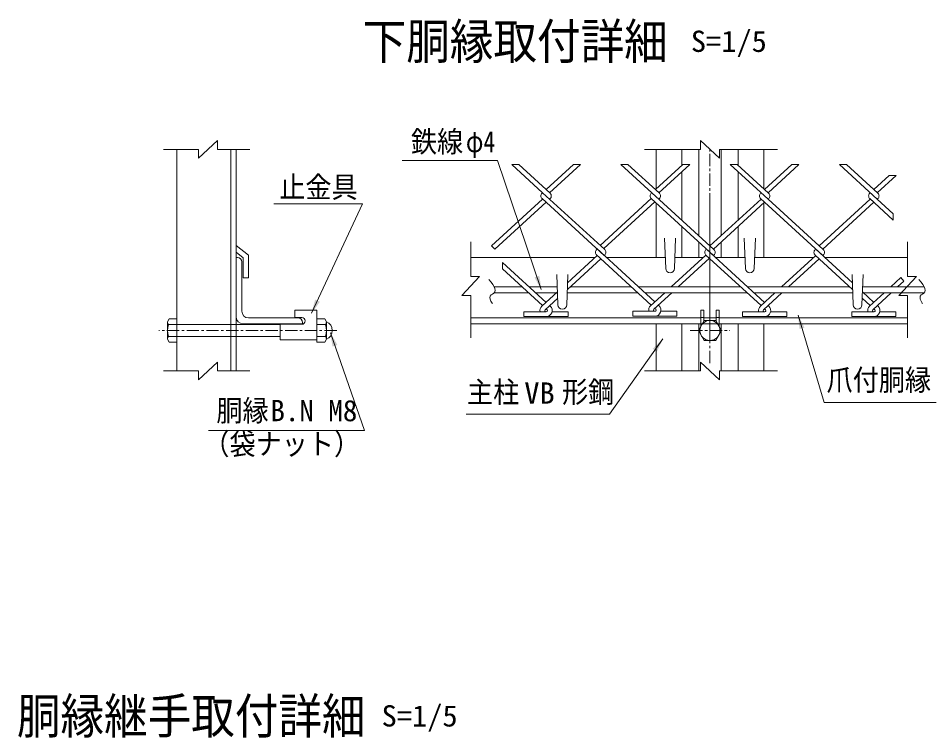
# Model space of a CAD drawing. Units: millimetres, scale not verified, with parts at other scales. Extents: x -4455 to 4455, y -3150 to 3150.
# Drawn here: x 809 to 2668, y -1393 to 69 of the extents above; entities that cross this region are included whole.
import ezdxf
from ezdxf.enums import TextEntityAlignment as Align

# ---------------------------------------------------------------- set-up
doc = ezdxf.new("R2010")
doc.units = ezdxf.units.MM
doc.header["$LTSCALE"] = 20
doc.linetypes.add('DASHED', pattern=[7.5, 6, -1.5])
doc.linetypes.add('USER1', pattern=[2, 1.25, -0.25, 0.25, -0.25])
doc.layers.add('0-4_7詳細', color=7, linetype='Continuous', lineweight=18)
doc.styles.add('ＭＳ ゴシック', font='')
doc.styles.get('ＭＳ ゴシック').set_extended_font_data('MS Gothic')

msp = doc.modelspace()

# ---------------------------------------------------------------- linework, layer by layer
at = {"layer": '0-4_7詳細', "color": 4}
for p, q in [((1214.32, -179.87), (1175.55, -215.87)), ((1214.32, -197.87), (1214.32, -179.87)), ((2195.57, -179.87), (2234.34, -215.87)), ((2195.57, -197.87), (2195.57, -179.87)), ((1175.55, -197.87), (1103.99, -197.87)), ((1175.55, -197.87), (1175.55, -215.87)), ((1214.32, -197.87), (1279.6, -197.87)), ((2195.57, -197.87), (2081.63, -197.87)), ((2234.34, -197.87), (2352.14, -197.87)), ((2234.34, -197.87), (2234.34, -215.87)), ((1728.87, -455.96), (1728.87, -385.77)), ((2616.53, -455.96), (2616.53, -385.77)), ((1728.87, -455.96), (1746.87, -455.96)), ((2598.53, -494.74), (2634.53, -455.96)), ((2616.53, -455.96), (2634.53, -455.96)), ((1728.87, -494.74), (1728.87, -580.32)), ((2616.53, -494.74), (2598.53, -494.74)), ((2616.53, -494.74), (2616.53, -580.32)), ((1214.32, -629.77), (1175.55, -665.77)), ((1214.32, -647.77), (1214.32, -629.77)), ((2195.57, -629.77), (2234.34, -665.77)), ((2195.57, -647.77), (2195.57, -629.77)), ((1175.55, -647.77), (1103.99, -647.77)), ((1175.55, -647.77), (1175.55, -665.77)), ((1214.32, -647.77), (1279.6, -647.77)), ((2195.57, -647.77), (2081.63, -647.77)), ((2234.34, -647.77), (2352.14, -647.77)), ((2234.34, -647.77), (2234.34, -665.77))]:
    msp.add_line(p, q, dxfattribs=at)
at = {"layer": '0-4_7詳細'}
for p, q in [((1131.75, -647.77), (1131.75, -197.87)), ((1241.25, -647.77), (1241.25, -197.87)), ((1251.75, -647.77), (1251.75, -197.87)), ((2105.45, -277.79), (2105.45, -197.87)), ((2157.95, -229.68), (2157.95, -197.87)), ((2192.45, -373.31), (2192.45, -197.87)), ((2237.45, -373.31), (2237.45, -197.87)), ((2271.95, -229.68), (2271.95, -197.87)), ((2324.45, -277.79), (2324.45, -197.87)), ((2157.95, -341.69), (2157.95, -242.7)), ((2271.95, -341.69), (2271.95, -242.7)), ((2105.45, -417.3), (2105.45, -306.61)), ((2324.45, -417.3), (2324.45, -306.61)), ((2157.95, -417.3), (2157.95, -354.71)), ((2271.95, -417.3), (2271.95, -354.71)), ((2122.7, -378.3), (2124.95, -439.8)), ((2145.2, -378.3), (2142.95, -439.8)), ((2192.45, -417.3), (2192.45, -386.33)), ((2237.45, -417.3), (2237.45, -386.33)), ((2284.7, -378.3), (2286.95, -439.8)), ((2307.2, -378.3), (2304.95, -439.8)), ((1251.75, -393.24), (1276.9, -412.68)), ((1251.75, -406.51), (1266.4, -417.83)), ((1251.75, -417.3), (1251.75, -537.3)), ((1251.75, -417.3), (1254.75, -417.3)), ((1263.75, -426.3), (1263.75, -526.8)), ((1266.4, -458.84), (1266.4, -417.83)), ((1276.9, -458.84), (1276.9, -412.68)), ((1981.63, -417.3), (1728.87, -417.3)), ((2124.13, -417.3), (2004.23, -417.3)), ((2201.51, -417.3), (2143.78, -417.3)), ((2286.13, -417.3), (2226.25, -417.3)), ((2425.68, -417.3), (2305.78, -417.3)), ((2616.53, -417.3), (2448.28, -417.3)), ((1276.9, -458.84), (1266.4, -458.84)), ((1903.7, -451.8), (1905.95, -513.3)), ((1926.2, -451.8), (1923.93, -513.96)), ((2503.7, -451.8), (2505.95, -513.3)), ((2526.2, -451.8), (2523.95, -513.3)), ((1833.47, -477.3), (1776.59, -477.3)), ((1904.64, -477.3), (1847.68, -477.3)), ((2055.49, -477.3), (1930.36, -477.3)), ((2277.52, -477.3), (2069.7, -477.3)), ((2499.55, -477.3), (2291.73, -477.3)), ((2650.6, -477.3), (2525.27, -477.3)), ((1846.56, -489.3), (1776.06, -489.3)), ((1903.05, -489.3), (1860.77, -489.3)), ((2068.59, -489.3), (1924.83, -489.3)), ((2290.62, -489.3), (2082.8, -489.3)), ((2505.08, -489.3), (2304.83, -489.3)), ((2650.06, -489.3), (2526.86, -489.3)), ((1371.18, -524.61), (1416.18, -524.61)), ((1371.18, -539.61), (1371.18, -524.61)), ((1416.18, -584.61), (1416.18, -524.61)), ((1881.91, -521.69), (1883.97, -523.58)), ((2147.87, -536.36), (2147.87, -526.76)), ((2196.2, -557.39), (2196.2, -524.61)), ((2227.7, -524.61), (2233.7, -524.61)), ((2227.7, -547), (2227.7, -524.61)), ((2233.7, -557.39), (2233.7, -524.61)), ((1112.55, -547.89), (1115.88, -542.13)), ((1114.61, -553.65), (1131.75, -553.65)), ((1251.75, -553.65), (1341.18, -553.65)), ((1277.25, -540.3), (1377.75, -540.3)), ((1341.18, -553.11), (1385.43, -553.11)), ((1341.18, -584.61), (1341.18, -553.11)), ((1371.18, -539.61), (1385.43, -539.61)), ((1416.18, -542.13), (1416.18, -589.17)), ((1432.05, -542.13), (1416.18, -542.13)), ((1433.32, -553.65), (1416.18, -553.65)), ((1435.38, -547.89), (1432.05, -542.13)), ((1435.38, -547.89), (1435.38, -583.41)), ((2196.2, -540.3), (1728.87, -540.3)), ((2196.2, -552.3), (1728.87, -552.3)), ((2079.95, -552.3), (2349.95, -552.3)), ((2105.45, -647.77), (2105.45, -552.3)), ((2157.95, -647.77), (2157.95, -552.3)), ((2192.45, -647.77), (2192.45, -552.3)), ((2202.2, -539.61), (2196.2, -539.61)), ((2198.67, -553.11), (2196.2, -553.11)), ((2230.77, -552.3), (2199.14, -552.3)), ((2227.7, -540.3), (2202.2, -540.3)), ((2227.7, -539.61), (2233.7, -539.61)), ((2231.23, -553.11), (2233.7, -553.11)), ((2616.53, -540.3), (2233.7, -540.3)), ((2616.53, -552.3), (2233.7, -552.3)), ((2237.45, -647.77), (2237.45, -552.3)), ((2271.95, -647.77), (2271.95, -552.3)), ((2324.45, -647.77), (2324.45, -552.3)), ((1114.61, -577.65), (1131.75, -577.65)), ((1115.88, -589.17), (1131.75, -589.17)), ((1251.75, -577.65), (1341.18, -577.65)), ((1341.18, -584.61), (1416.18, -584.61)), ((1433.32, -577.65), (1416.18, -577.65))]:
    msp.add_line(p, q, dxfattribs=at)
at = {"layer": '0-4_7詳細', "color": 1, "linetype": 'USER1'}
for p, q in [((2214.95, -631.8), (2214.95, -197.87)), ((2214.95, -567.2), (2214.95, -301.63)), ((1456.43, -565.65), (1094.64, -565.65)), ((2174.66, -565.65), (2255.3, -565.65))]:
    msp.add_line(p, q, dxfattribs=at)
at = {"layer": '0-4_7詳細', "color": 3}
for p, q in [((1812.01, -228.14), (1874.81, -285.69)), ((1812.01, -228.14), (1826.22, -228.14)), ((1826.22, -228.14), (1890.09, -286.67)), ((1881.91, -279.18), (1937.61, -228.14)), ((1889.02, -285.69), (1951.82, -228.14)), ((1937.61, -228.14), (1951.82, -228.14)), ((2034.04, -228.14), (2096.84, -285.69)), ((2034.04, -228.14), (2048.25, -228.14)), ((2048.25, -228.14), (2112.12, -286.67)), ((2103.94, -279.18), (2159.63, -228.14)), ((2111.05, -285.69), (2173.84, -228.14)), ((2159.63, -228.14), (2173.84, -228.14)), ((2256.07, -228.14), (2333.07, -298.71)), ((2256.07, -228.14), (2270.27, -228.14)), ((2270.27, -228.14), (2334.14, -286.67)), ((2325.97, -279.18), (2381.66, -228.14)), ((2333.07, -285.69), (2395.87, -228.14)), ((2381.66, -228.14), (2395.87, -228.14)), ((2478.09, -228.14), (2555.1, -298.71)), ((2478.09, -228.14), (2492.3, -228.14)), ((2492.3, -228.14), (2556.17, -286.67)), ((2548, -279.18), (2579.11, -250.66)), ((2555.1, -285.69), (2593.32, -250.66)), ((2579.11, -250.66), (2593.32, -250.66)), ((1873.74, -286.67), (1874.81, -285.69)), ((1873.74, -286.67), (1874.81, -285.69)), ((1874.81, -285.69), (2001.1, -401.42)), ((1881.91, -279.18), (1890.09, -286.67)), ((2095.76, -286.67), (2096.84, -285.69)), ((2095.76, -286.67), (2096.84, -285.69)), ((2096.84, -285.69), (2223.13, -401.42)), ((2103.94, -279.18), (2112.12, -286.67)), ((2317.79, -286.67), (2318.86, -285.69)), ((2539.82, -286.67), (2540.89, -285.69)), ((1770.9, -393.92), (1874.81, -298.71)), ((1778, -400.43), (1881.91, -305.22)), ((1873.74, -297.73), (2000.03, -413.46)), ((1889.02, -298.71), (1890.09, -297.73)), ((1889.02, -298.71), (1890.09, -297.73)), ((1991.86, -392.94), (2095.76, -297.73)), ((1998.96, -399.45), (2102.87, -304.24)), ((2095.76, -297.73), (2222.06, -413.46)), ((2111.05, -298.71), (2112.12, -297.73)), ((2111.05, -298.71), (2112.12, -297.73)), ((2214.95, -393.92), (2318.86, -298.71)), ((2222.06, -400.43), (2325.97, -305.22)), ((2317.79, -297.73), (2444.09, -413.46)), ((2317.79, -297.73), (2325.97, -305.22)), ((2333.07, -298.71), (2334.14, -297.73)), ((2333.07, -298.71), (2334.14, -297.73)), ((2333.07, -298.71), (2445.16, -401.42)), ((2436.98, -393.92), (2540.89, -298.71)), ((2444.09, -400.43), (2548, -305.22)), ((2539.82, -297.73), (2587.58, -341.49)), ((2539.82, -297.73), (2548, -305.22)), ((2555.1, -298.71), (2556.17, -297.73)), ((2555.1, -298.71), (2556.17, -297.73)), ((2555.1, -298.71), (2587.58, -328.47)), ((2587.58, -328.47), (2587.58, -341.49)), ((1778, -400.43), (1770.9, -393.92)), ((1984.75, -399.45), (2102.87, -507.69)), ((1984.75, -401.42), (1985.82, -400.43)), ((1984.75, -401.42), (1985.82, -400.43)), ((1992.93, -393.92), (2001.1, -401.42)), ((2206.78, -401.42), (2207.85, -400.43)), ((2207.85, -400.43), (2325.97, -508.67)), ((2428.81, -401.42), (2429.88, -400.43)), ((2429.88, -400.43), (2504.32, -468.65)), ((1925.09, -482.12), (1992.93, -419.97)), ((1925.59, -468.65), (1985.82, -413.46)), ((1983.68, -411.49), (2095.76, -514.2)), ((2000.03, -413.46), (2001.1, -412.47)), ((2000.03, -413.46), (2001.1, -412.47)), ((2136.04, -477.3), (2206.78, -412.47)), ((2150.24, -477.3), (2213.88, -418.98)), ((2206.78, -412.47), (2318.86, -515.18)), ((2222.06, -413.46), (2223.13, -412.47)), ((2222.06, -413.46), (2223.13, -412.47)), ((2360.2, -477.3), (2429.88, -413.46)), ((2374.41, -477.3), (2436.98, -419.97)), ((2428.81, -412.47), (2504.81, -482.12)), ((2428.81, -412.47), (2436.98, -419.97)), ((2444.09, -413.46), (2445.16, -412.47)), ((2444.09, -413.46), (2445.16, -412.47)), ((1793.46, -427.62), (1881.91, -508.67)), ((1793.46, -440.64), (1793.46, -427.62)), ((1793.46, -440.64), (1874.81, -515.18)), ((2582.23, -477.3), (2603.11, -458.17)), ((2603.11, -458.17), (2609.22, -465.59)), ((2596.44, -477.3), (2609.22, -465.59)), ((1873.37, -516.5), (1905.01, -487.5)), ((1879.85, -523.58), (1905.47, -500.1)), ((2094.33, -515.52), (2122.94, -489.3)), ((2100.81, -522.6), (2137.15, -489.3)), ((2317.43, -516.5), (2347.11, -489.3)), ((2323.91, -523.58), (2361.32, -489.3)), ((2524.44, -500.1), (2540.89, -515.18)), ((2524.9, -487.5), (2548, -508.67)), ((2539.45, -516.5), (2569.14, -489.3)), ((2545.94, -523.58), (2583.35, -489.3)), ((1889.02, -515.18), (1890.45, -516.5)), ((2109.97, -514.2), (2111.41, -515.52)), ((2333.07, -515.18), (2334.51, -516.5)), ((2540.89, -515.18), (2539.45, -516.5)), ((2555.1, -515.18), (2556.54, -516.5)), ((1882.35, -527.75), (1836.91, -527.75)), ((1836.91, -537.35), (1836.91, -527.75)), ((1882.35, -537.35), (1836.91, -537.35)), ((1881.48, -527.75), (1882.35, -527.75)), ((1881.48, -537.35), (1926.91, -537.35)), ((1894.11, -527.75), (1926.91, -527.75)), ((1926.91, -537.35), (1926.91, -527.75)), ((2057.87, -536.36), (2057.87, -526.76)), ((2103.31, -526.76), (2057.87, -526.76)), ((2103.31, -536.36), (2057.87, -536.36)), ((2102.43, -526.76), (2103.31, -526.76)), ((2102.43, -536.36), (2147.87, -536.36)), ((2102.87, -520.71), (2104.93, -522.6)), ((2115.06, -526.76), (2147.87, -526.76)), ((2280.97, -537.35), (2280.97, -527.75)), ((2326.4, -527.75), (2280.97, -527.75)), ((2326.4, -537.35), (2280.97, -537.35)), ((2325.53, -527.75), (2326.4, -527.75)), ((2325.53, -537.35), (2370.97, -537.35)), ((2325.97, -521.69), (2328.03, -523.58)), ((2338.16, -527.75), (2370.97, -527.75)), ((2370.97, -537.35), (2370.97, -527.75)), ((2548.43, -527.75), (2503, -527.75)), ((2503, -537.35), (2503, -527.75)), ((2548.43, -537.35), (2503, -537.35)), ((2548, -521.69), (2545.94, -523.58)), ((2547.56, -527.75), (2548.43, -527.75)), ((2547.56, -537.35), (2593, -537.35)), ((2548, -521.69), (2550.05, -523.58)), ((2560.19, -527.75), (2593, -527.75)), ((2593, -537.35), (2593, -527.75))]:
    msp.add_line(p, q, dxfattribs=at)
at = {"layer": '0-4_7詳細', "color": 3, "linetype": 'DASHED'}
for p, q in [((1131.75, -553.65), (1251.75, -553.65)), ((1131.75, -577.65), (1251.75, -577.65))]:
    msp.add_line(p, q, dxfattribs=at)
at = {"layer": '0-4_7詳細', "color": 1}
for points in [[(1589.43, -220.13), (1783.33, -220.13), (1872.18, -482.54)], [(1328.39, -308.36), (1508.93, -308.36), (1405.4, -530.58)], [(2674.45, -711.91), (2447.2, -711.91), (2394.07, -534.48)], [(1195.68, -768.71), (1512.66, -768.71), (1443.58, -570.24)], [(1719.76, -735.59), (2010.48, -735.59), (2118.98, -583.01)]]:
    msp.add_lwpolyline(points, dxfattribs=at)
at = {"layer": '0-4_7詳細', "color": 4}
for points in [[(1728.87, -494.74), (1710.87, -494.74), (1746.87, -455.96)], [(1772.86, -510.57), (1772.55, -510.18), (1769.89, -505.98), (1768.32, -502.22), (1767.85, -498.91), (1768.47, -496.03), (1770.2, -493.6), (1773.01, -491.61), (1775.84, -489.61), (1777.6, -487.13), (1778.28, -484.17), (1777.88, -480.74), (1776.42, -476.83), (1773.88, -472.45), (1770.26, -467.59), (1765.57, -462.25)], [(2646.86, -510.57), (2646.55, -510.18), (2643.89, -505.98), (2642.32, -502.22), (2641.85, -498.91), (2642.48, -496.03), (2644.2, -493.6), (2647.02, -491.61), (2649.84, -489.61), (2651.6, -487.13), (2652.28, -484.17), (2651.89, -480.74), (2650.42, -476.83), (2647.88, -472.45), (2644.27, -467.59), (2639.58, -462.25)]]:
    msp.add_lwpolyline(points, dxfattribs=at)
at = {"layer": '0-4_7詳細'}
for points in [[(2202.2, -547), (2202.2, -524.61), (2196.2, -524.61)], [(1112.55, -547.89), (1112.55, -583.41), (1115.88, -589.17)], [(1115.88, -542.13), (1131.75, -542.13), (1131.75, -589.17)], [(1266.75, -552.3), (1386.75, -552.3), (1386.75, -549.3)], [(1435.38, -583.41), (1432.05, -589.17), (1416.18, -589.17)]]:
    msp.add_lwpolyline(points, dxfattribs=at)
at = {"layer": '0-4_7詳細', "color": 3}
msp.add_lwpolyline([(2238.47, -565.65), (2226.71, -586.02), (2203.19, -586.02), (2191.43, -565.65), (2203.19, -545.28), (2226.71, -545.28)], close=True, dxfattribs=at)
msp.add_circle((2214.95, -565.65), 20.4, dxfattribs=at)
for centre, radius, start, end in [((1878.8, -292.2), 7.5, 132.5, 227.5), ((1885.02, -292.2), 7.5, 312.5, 47.5), ((2100.83, -292.2), 7.5, 132.5, 227.5), ((2107.05, -292.2), 7.5, 312.5, 47.5), ((2322.86, -292.2), 7.5, 132.5, 227.5), ((2329.08, -292.2), 7.5, 312.5, 47.5), ((2544.89, -292.2), 7.5, 132.5, 227.5), ((2551.1, -292.2), 7.5, 312.5, 47.5), ((1989.82, -406.95), 7.5, 132.5, 227.5), ((1996.03, -406.95), 7.5, 312.5, 47.5), ((2211.85, -406.95), 7.5, 132.5, 227.5), ((2218.06, -406.95), 7.5, 312.5, 47.5), ((2433.87, -406.95), 7.5, 132.5, 227.5), ((2440.09, -406.95), 7.5, 312.5, 47.5), ((1881.48, -525.35), 12, 132.5, 191.53696), ((1882.35, -525.35), 12, 270, 47.5), ((2102.43, -524.36), 12, 132.5, 191.53696), ((2103.31, -524.36), 12, 270, 47.5), ((2325.53, -525.35), 12, 132.5, 191.53696), ((2326.4, -525.35), 12, 270, 47.5), ((2547.56, -525.35), 12, 132.5, 191.53696), ((2548.43, -525.35), 12, 270, 47.5), ((1881.48, -525.35), 2.4, 132.5, 270), ((1882.35, -525.35), 2.4, 270, 47.5), ((2102.43, -524.36), 2.4, 132.5, 270), ((2103.31, -524.36), 2.4, 270, 47.5), ((2325.53, -525.35), 2.4, 132.5, 270), ((2326.4, -525.35), 2.4, 270, 47.5), ((2547.56, -525.35), 2.4, 132.5, 270), ((2548.43, -525.35), 2.4, 270, 47.5)]:
    msp.add_arc(centre, radius, start, end, dxfattribs=at)
at = {"layer": '0-4_7詳細'}
for centre, radius, start, end in [((1254.75, -426.3), 9, 0, 90), ((2133.95, -439.8), 9, 180, 0), ((2295.95, -439.8), 9, 180, 0), ((1914.95, -513.3), 9, 180, 0), ((2514.95, -513.3), 9, 180, 0), ((1266.75, -537.3), 15, 180, 270), ((1277.25, -526.8), 13.5, 180, 270), ((1121.64, -547.89), 9.09, 180, 219.3382), ((1148.55, -565.65), 36, 160.52878, 199.47122), ((1377.75, -549.3), 9, 0, 90), ((1385.43, -546.36), 6.75, 270, 90), ((1426.29, -547.89), 9.09, 320.6618, 0), ((1399.38, -565.65), 36, 340.52878, 19.47122), ((1428.24, -565.65), 19.14, 291.90813, 68.09187), ((1121.64, -583.41), 9.09, 140.6618, 180), ((1426.29, -583.41), 9.09, 0, 39.3382)]:
    msp.add_arc(centre, radius, start, end, dxfattribs=at)
at = {"layer": '0-4_7詳細', "color": 1}
for points in [[(1872.82, -484.43), (1858.26, -457.69), (1868.13, -454.35)], [(1404.56, -532.39), (1412.51, -503), (1421.95, -507.4)], [(2393.5, -532.56), (2407.09, -559.81), (2397.11, -562.8)], [(1442.93, -568.36), (1457.71, -594.98), (1447.87, -598.4)], [(2120.14, -581.38), (2106.99, -608.85), (2098.5, -602.81)]]:
    msp.add_solid(points, dxfattribs=at)

# ---------------------------------------------------------------- texts
at = {"layer": '0-4_7詳細', "style": 'ＭＳ ゴシック', "width": 0.9}
for s, p in [('下胴縁取付詳細', (1509.12, -35.84)), ('胴縁継手取付詳細', (806.45, -1406.77))]:
    msp.add_text(s, height=72.14, dxfattribs=at).set_placement(p, align=Align.BOTTOM_LEFT)
at = {"layer": '0-4_7詳細', "color": 3, "style": 'ＭＳ ゴシック'}
for s, width, p in [('S=1/5', 1.05, (2176.08, -12.67)), ('鉄線', 0.9, (1607.1, -216.5)), ('φ4', 0.8, (1718.89, -216.5)), ('止金具', 0.9, (1339.55, -308.88)), ('爪付胴縁', 0.9, (2451.93, -700.78)), ('主柱', 0.9, (1721.19, -725.65)), ('形鋼', 0.9, (1914.27, -725.21)), ('VB', 1.05, (1837.59, -727.46)), ('胴縁', 0.9, (1211.77, -763.06)), ('（袋ナット）', 0.9, (1185.37, -830.94)), ('S=1/5', 1.05, (1547.62, -1383.45))]:
    msp.add_text(s, height=43.26, dxfattribs=dict(at, width=width)).set_placement(p, align=Align.BOTTOM_LEFT)
msp.add_text('B.N M8', height=43.26, dxfattribs=at).set_placement((1321.66, -763.06), align=Align.BOTTOM_LEFT)

doc.saveas('drawing.dxf')
